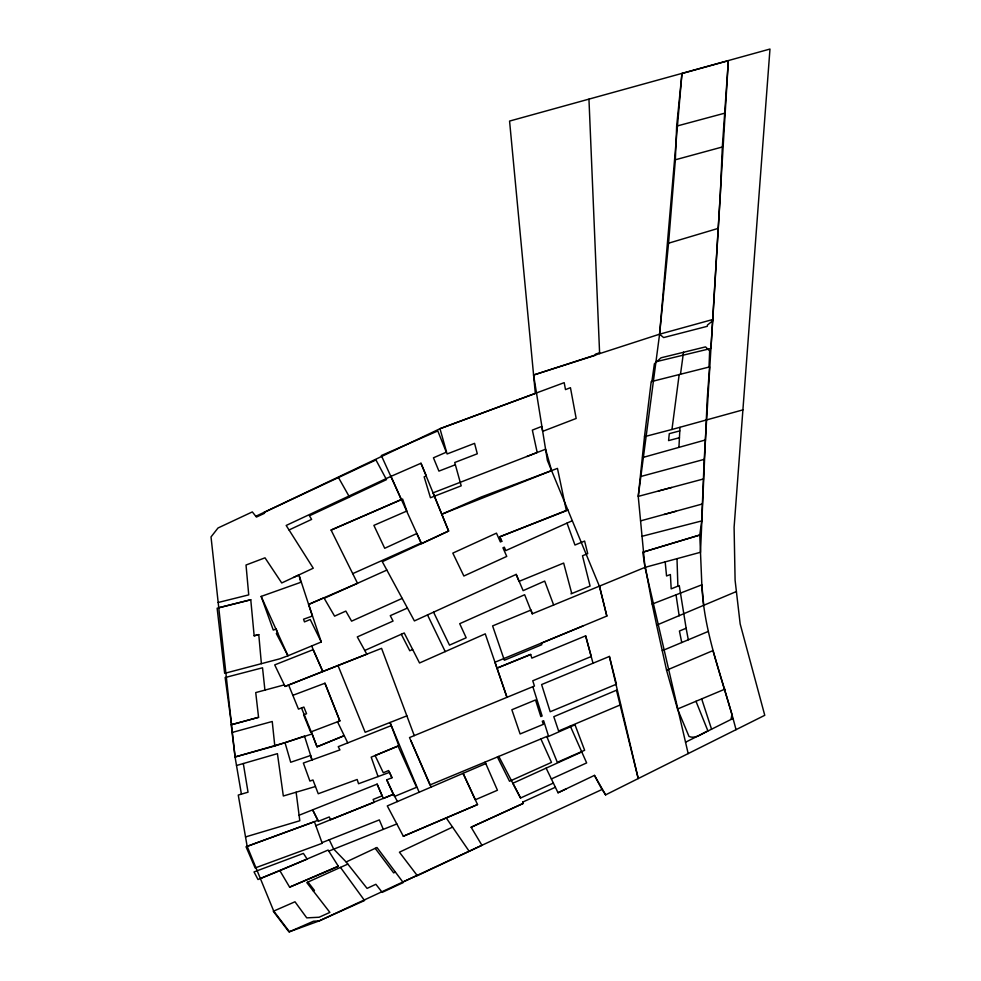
<?xml version="1.0" encoding="UTF-8"?>
<svg xmlns="http://www.w3.org/2000/svg" width="981" height="981" viewBox="0 0 981 981"><rect width="100%" height="100%" fill="white"/><g stroke="black" fill="none" stroke-linecap="round" stroke-linejoin="round"><path stroke-width="1.47" d="M675.357 159.78L676.657 126.12L681.954 73.526L728.343 60.712L722.323 146.991L675.357 159.78L668.552 243.202L659.588 334.19L638.239 496.386L644.995 567.374L688.172 753.592M736.02 729.68C723.782 681.672 703.966 634.891 701.844 584.811L699.772 535.025L701.697 520.936L704.223 459.366L728.343 60.712M709.005 367.053L709.655 350.928L705.547 346.882L661.047 357.795L654.401 363.779L651.887 381.462L651.2 381.646L644.492 436.668L638.239 496.386L703.5 478.961M678.926 447.385L679.98 427.385M681.954 73.526L659.588 334.19L663.634 337.574L707.252 326.317L707.473 325.042L712.709 320.775L720.348 194.042L722.323 146.991M644.492 436.668L671.96 429.482L679.171 374.57L709.606 366.906L707.215 399.328L700.483 552.278L644.995 567.374L532.254 613.824L524.651 594.719L459.709 623.695L466.171 637.773L449.506 645.142L433.565 612.169M680.495 374.252L683.524 352.179M685.535 742.212L733.04 718.46M243.313 763.537L248.034 792.194L238.26 795.064L247.163 846.37L273.724 911.079L289.444 931.754L319.181 920.914L602.113 789.435L605.608 794.868L764.763 715.308L740.165 623.916L735.1 580.298L734.095 527.275L769.975 49.05L509.568 121.08L535.332 393.442L439.979 428.709L255.808 516.288M546.135 768.123L558.042 792.771L566.196 788.847M558.03 792.734L594.461 775.382L605.608 794.868M452.548 827.106L399.426 852.195L417.317 875.677L481.941 845.315L471.138 827.228L523.327 803.316L522.701 802.102L555.393 787.24M349.432 496.999L386.489 479.623L375.956 459.954L263.938 512.474L264.465 513.308L256.433 517.073L252.325 511.91L218.015 527.986L211.025 536.926L235.048 756.989L241.412 794.132M289.039 529.973L311.639 519.39L309.444 515.798L349.494 497.085L338.47 477.539M293.601 577.417L313.258 568.207L286.182 525.46L390.72 476.472L420.984 463.253L426.355 475.969L424.148 476.827L430.463 497.747L461.205 485.828L454.73 462.505L477.293 453.786L474.571 443.363L447.091 453.97L439.979 428.709L564.185 382.664L565.497 389.604L570.452 387.691L576.166 418.47L542.701 431.346L541.696 426.441L532.352 430.107L537.196 452.486L526.895 456.521M346.146 861.968L376.974 847.498L403.24 882.569L382.198 892.367L375.882 884.286L367.078 888.394L346.146 861.968L333.663 849.043L329.248 839.773M261.387 663.671L258.776 634.609L254.153 635.811L250.768 599.759L217.132 608.22L224.661 673.346L279.781 658.827L287.973 655.786L321.278 641.979L310.229 619.514L304.466 621.893L303.57 619.207L312.412 616.043L298.96 574.903L281.731 582.959L265.005 557.821L246.023 565.019L248.733 594.878L218.187 602.493M395.368 872.06L393.639 872.869L375.196 848.332M402.848 882.054L417.109 875.408M471.138 827.228L523.339 803.39L522.677 802.115M581.77 751.924L512.842 783.267L520.531 798.007L553.382 783.071M551.371 778.951L586.65 762.911L570.28 726.063M324.184 598.287L386.857 570.084M402.185 598.385L351.59 621.157L345.839 611.089L334.595 616.154L323.914 597.821L308.61 604.431L321.278 641.979M347.826 864.089L306.795 882.581L329.874 912.404L319.156 917.235L306.746 917.873L294.987 901.784L273.27 911.275L289.003 931.95L313.503 921.22L319.181 920.914L364.552 900.521L340.468 867.4M313.295 890.969L314.46 890.454L307.973 882.054M572.303 520.727L505.804 550.586L504.308 547.177L502.946 547.803L506.748 556.411L463.866 576.019L452.817 553.112L496.472 533.149L500.371 541.966L501.769 541.316L499.77 536.803L567.815 509.85M352.731 573.64L421.156 543.008L416.802 533.529L384.711 548.281L373.884 525.375L406.857 511.027L402.602 499.035L331.112 530.12L357.513 583.29L308.61 604.431M407.422 608.061L390.266 615.663L393.05 621.071L357.292 636.914L366.796 654.168L285.054 686.43L274.717 664.897L313.111 649.68L322.774 671.445L311.651 645.976M364.748 650.464L404.221 632.978L419.537 662.984L485.252 633.849L506.969 697.319L409.506 737.577L431.162 787.056M412.645 649.483L409.776 650.759L401.303 634.266M331.075 530.022L401.303 499.587L391.002 476.349M328.794 851.128L396.839 823.954M260.37 878.547L279.855 870.638L289.628 887.155L338.298 866.174M485.767 763.586L387.287 805.928L403.338 836.241L477.526 804.555L463.093 773.335L475.307 799.773L497.441 790.245L485.117 762.078M279.855 870.638L328.12 850.061L338.42 866.37L289.628 887.155M403.338 836.241L477.526 804.555M736.4 591.531L656.632 625.155L666.565 670.231L677.515 709.03L689.018 736.473C695.676 739.294 702.2 733.224 707.914 730.919L695.983 701.28M666.565 670.231L712.954 650.611L731.949 714.352L731.078 719.343M620.507 704.824L558.606 730.992L553.799 716.694L616.473 690.219L638.226 778.571L609.397 656.436L541.61 684.554L550.182 711.752L616.436 684.198L609.397 656.436M662.298 650.673L708.221 631.457M677.515 709.03L724.947 689.128M599.501 586.013L606.834 616.056L541.304 643.229L541.77 644.725L504.357 660.238L492.609 625.915L531.077 610.01L532.254 613.824M665.179 561.917L666.553 575.97L670.379 574.523L671.188 588.858L679.257 585.583L686.136 628.245L679.428 631.028L681.746 642.53M582.935 625.976L494.964 662.224L506.969 697.319L534.449 686.026L532.757 680.777L591.224 656.522L585.669 635.835L531.837 658.128L530.635 654.339L496.84 668.208L530.709 654.56M299.095 815.248L377.121 784.126L383.363 798.46L393.258 794.365L386.759 779.858L391.983 777.737L389.518 772.378L358.543 783.733L357.17 779.49L318.236 793.752L312.964 779.969L309.91 781.084L303.362 763.046L339.941 749.901L338.237 746.676L391.247 725.597L390.021 722.494L419.132 792.231M285.054 686.43L381.572 648.355L414.264 735.615M315.833 825.671L393.54 794.254L397.464 801.551M321.989 842.642L379.328 819.908L383.301 829.325M406.87 715.86L365.165 732.28L337.991 665.51M656.632 625.155L652.169 604.075L701.844 584.811L703.708 605.424M455.356 464.761L438.924 471.113L433.443 457.808L446.318 452.192L437.796 430.941L381.339 455.552L421.511 543.719L448.624 531.015L433.05 492.854L545.583 449.237L551.58 470.598L441.83 514.216L481.291 496.987L557.453 468.391L566.393 510.721L499.77 536.803L501.745 541.328M292.841 695.333L324.944 683.217L339.855 720.912L310.585 732.022L303.62 714.83L306.562 713.727L303.877 707.068L298.469 709.116L288.61 684.996M247.163 846.37L317.979 820.312L312.632 809.84L318.298 821.342L329.273 816.952L330.597 819.699L374.325 802.237L373.111 799.454L382.112 795.849L377.121 784.126M261.167 596.411L287.973 655.786L276.323 633.542L277.635 632.99L276.213 629.017L273.27 630.072L261.167 596.411L301.314 582.125M235.048 756.989L285.017 742.678L304.502 736.093L312.056 759.919M599.587 352.804L595.455 354.166L595.455 355.269L533.59 375.024L547.398 460.494L599.33 586.074L606.834 616.056M533.59 375.024L659.588 334.19L712.77 319.512L710.931 348.476L655.958 361.744M274.803 745.977L272.24 721.489L232.056 732.488L235.133 756.964L274.803 745.977L312.056 733.947L317.01 746.823L344.233 735.664L317.01 746.823L311.308 731.74M643.536 551.984L699.772 535.025L642.776 552.193L644.995 567.374M668.552 243.202L718.104 228.414M245.532 836.928L299.806 820.754L296.127 792.219M315.465 786.517L283.325 795.996L277.427 753.653L236.507 765.511M742.899 409.886L671.96 429.482M642.567 457.563L705.498 439.942M640.581 520.874L702.347 503.989M284.306 684.873L255.734 692.586L258.567 717.332L231.528 724.714L225.139 677.528L262.528 667.791L264.919 690.109M664.162 514.473L676.007 511.26M676.657 126.12L724.395 113.269M640.924 476.459L704.223 459.366M258.567 717.332L231.075 724.763L232.362 732.402M658.398 491.015L671.58 487.483M679.441 437.722L668.576 440.604L669.3 433.651L679.796 430.892M642.04 536.288L701.697 520.936M254.153 635.786L258.776 634.609M651.887 381.462L679.171 374.57M218.751 607.73L250.768 599.759M446.257 817.97L469.139 851.238M594.461 775.382L602.003 789.497M498.802 756.4L520.543 797.994M497.404 756.976L509.531 781.256L551.494 762.409L540.874 738.914M427.508 614.928L445.227 651.592M347.74 742.899L337.501 721.795L339.855 720.912L324.944 683.217M386.759 779.858L394.57 796.425L416.606 787.289L398.016 746.051L375.11 755.542L383.301 772.758L388.611 770.551L391.983 777.737M410.892 740.729L429.96 784.959L548.428 735.811L543.633 720.704L542.309 721.243L543.302 724.358L520.114 733.96L511.849 709.754L535.528 699.968L540.813 716.559L542.137 716.007L532.842 686.688M516.153 574.412L519.047 581.377L563.658 563.069L571.531 592.647L571.065 593.861L590.084 586.037L582.493 555.773L587.717 553.64L584.615 541.071L574.964 545.031L567.018 523.094M420.984 463.253L448.624 531.015L382.32 561.696L414.399 620.924L516.214 574.375L523.131 590.648L544.7 581.095L553.64 604.983M301.498 707.963L312.056 733.947M391.247 725.597L398.826 745.719L371.186 757.148L378.065 776.572M701.673 698.889L711.544 729.116M285.017 742.678L290.695 762.262L310.646 755.48L311.872 759.981M585.608 635.86L593.027 663.23M298.96 574.903L300.787 582.309M686.136 628.245L688.306 639.784M652.169 604.075L645.412 567.263M676.019 594.829L679.171 615.798M588.956 99.179L599.624 353.626M677 558.692L677.883 586.135M575.001 724.8L547.03 737.074L557.306 762.298L584.639 750.293L575.001 724.8M307.151 859.086L258.003 879.516L254.03 871.937L303.399 853.396L307.151 859.086M322.222 843.304L255.146 867.94L246.023 846.762L314.423 821.747L322.222 843.304"/></g></svg>
